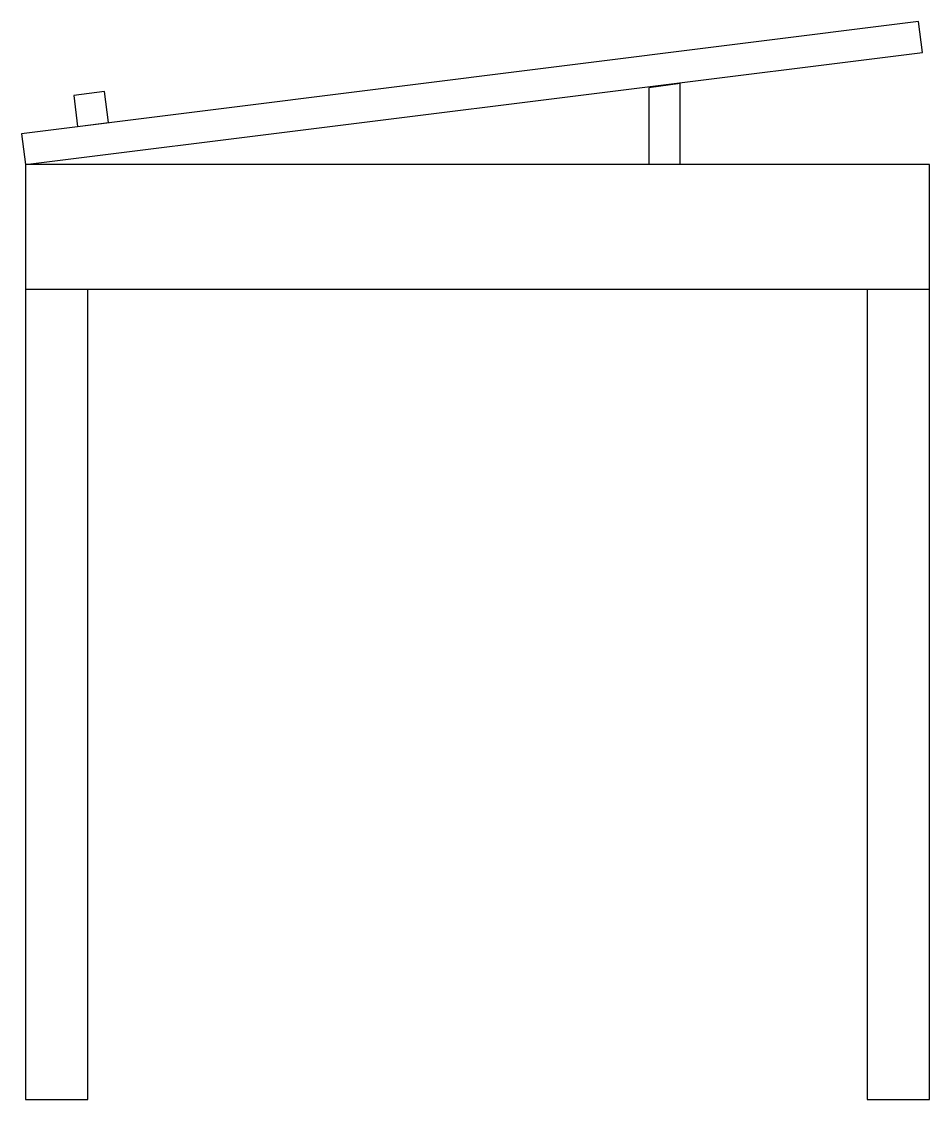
# Model space of a CAD drawing. Extents: x -0.003 to 0.737, y 0 to 0.879.
import ezdxf

# ---------------------------------------------------------------- set-up
doc = ezdxf.new("R2010")
doc.units = 0
doc.header["$LTSCALE"] = 2
doc.layers.get('0').update_dxf_attribs({"linetype": 'CONTINUOUS'})

msp = doc.modelspace()

# ---------------------------------------------------------------- linework, layer by layer
at = {"color": 0, "linetype": 'BYBLOCK'}
for p, q in [((0.72773, 0.87854), (-0.00316, 0.78716)), ((0.73089, 0.85336), (0.72773, 0.87854)), ((0, 0.76198), (0.73089, 0.85336)), ((0.53348, 0.82793), (0.50805, 0.82449)), ((0.53348, 0.76198), (0.53348, 0.82793)), ((0.06451, 0.82147), (0.03937, 0.81828)), ((0.03937, 0.81828), (0.04253, 0.79311)), ((0.06767, 0.7963), (0.06451, 0.82147)), ((0.50805, 0.82449), (0.50805, 0.76198)), ((0.04253, 0.79311), (0.06767, 0.7963)), ((-0.00316, 0.78716), (0, 0.76198)), ((0.73664, 0.76198), (0, 0.76198)), ((0, 0.76198), (0, 0)), ((0.73664, 0), (0.73664, 0.76198)), ((0, 0.66035), (0.73664, 0.66035)), ((0.05086, 0), (0.05086, 0.66035)), ((0.68578, 0.66035), (0.68578, 0)), ((0, 0), (0.05086, 0)), ((0.68578, 0), (0.73664, 0))]:
    msp.add_line(p, q, dxfattribs=at)

doc.saveas('drawing.dxf')
